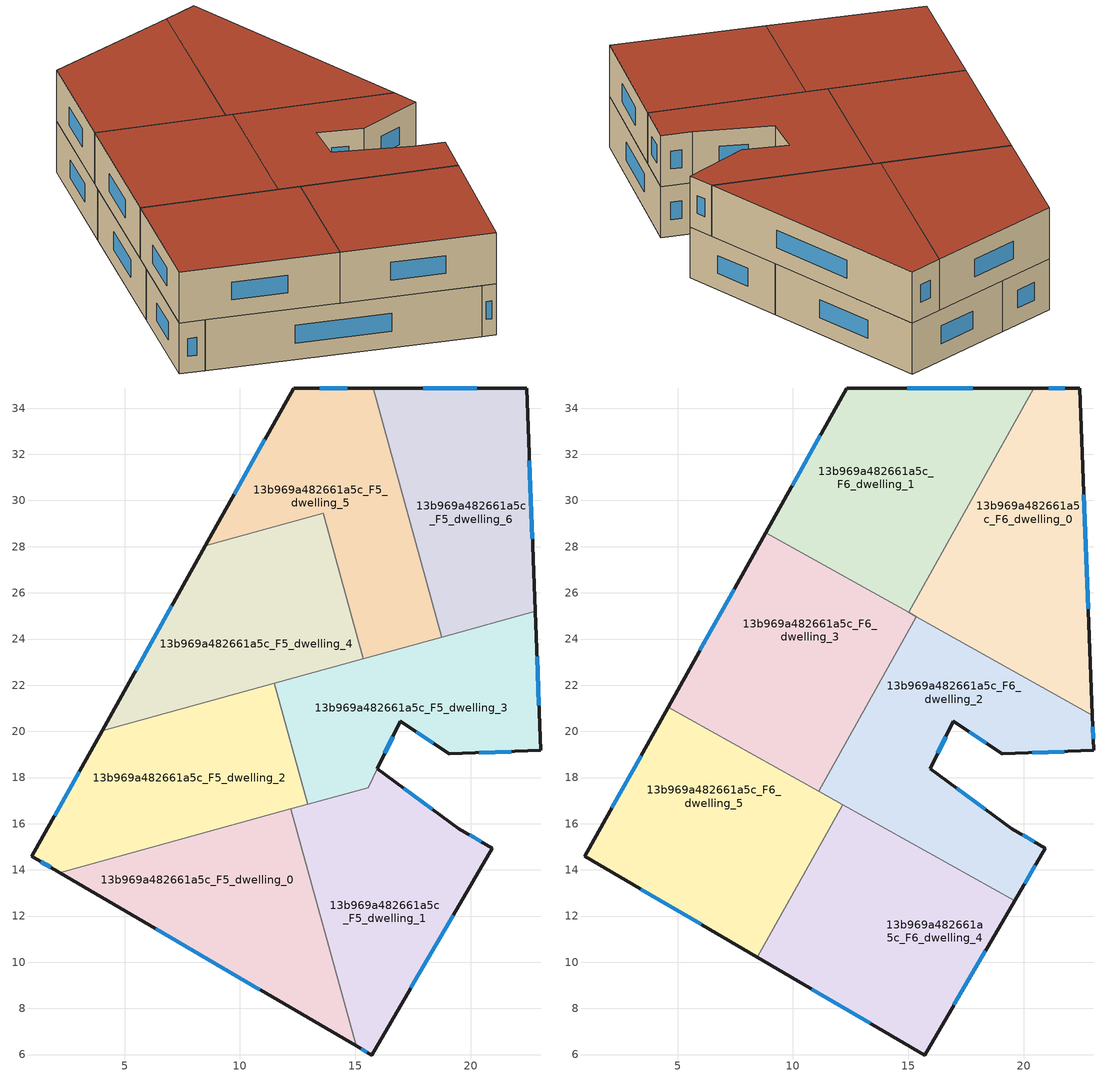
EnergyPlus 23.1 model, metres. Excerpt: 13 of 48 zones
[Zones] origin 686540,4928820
13b969a482661a5c_F5_dwelling_0
 floor to 13b969a482661a5c_F4_dwelling_0 (EU_floor_Construction): 12.2,16.64 15.03,6.38 2.19,13.88 z15
 wall outside (EU_wall_Construction): 2.19,13.88 15.03,6.38 z15:18
 wall to 13b969a482661a5c_F5_dwelling_1 (EU_wall_Construction): 15.03,6.38 12.2,16.64 z15:18
 wall to 13b969a482661a5c_F5_dwelling_2 (EU_wall_Construction): 12.2,16.64 2.19,13.88 z15:18
 window (EU_Window_Construction): 6.36,11.44 10.85,8.82 z15.98:17.02
13b969a482661a5c_F5_dwelling_1
 floor to 13b969a482661a5c_F4_dwelling_1 (EU_floor_Construction): 19.47,15.79 20.93,14.94 15.7,5.98 15.03,6.38 12.2,16.64 15.56,17.56 15.95,18.38 z15
 wall outside (EU_wall_Construction): 15.03,6.38 15.7,5.98 20.93,14.94 19.47,15.79 15.95,18.38 z15:18
 wall to 13b969a482661a5c_F5_dwelling_3 (EU_wall_Construction): 15.95,18.38 15.56,17.56 / 15.55,17.56 12.93,16.84 z15:18
 wall to 13b969a482661a5c_F5_dwelling_2 (EU_wall_Construction): 12.93,16.84 12.2,16.64 z15:18
 window (EU_Window_Construction): 18.33,16.63 17.1,17.54 / 20.46,15.22 19.95,15.52 / 17.4,8.9 19.23,12.03 / 15.25,6.25 15.48,6.11 z15.98:17.02
13b969a482661a5c_F5_dwelling_2
 floor to 13b969a482661a5c_F4_dwelling_2 (EU_floor_Construction): 11.49,22.09 12.93,16.84 2.19,13.88 0.98,14.58 4.03,20.03 z15
 wall outside (EU_wall_Construction): 4.03,20.03 0.98,14.58 2.19,13.88 z15:18
 wall to 13b969a482661a5c_F5_dwelling_3 (EU_wall_Construction): 12.93,16.84 11.49,22.09 z15:18
 wall to 13b969a482661a5c_F5_dwelling_4 (EU_wall_Construction): 11.49,22.09 4.03,20.03 z15:18
 window (EU_Window_Construction): 3.04,18.26 1.97,16.35 / 1.37,14.35 1.79,14.11 z15.98:17.02
13b969a482661a5c_F5_dwelling_3
 floor to 13b969a482661a5c_F4_dwelling_3 (EU_floor_Construction): 22.79,25.2 23.02,19.17 19.07,19.02 16.94,20.43 15.56,17.56 12.93,16.84 11.49,22.09 z15
 wall outside (EU_wall_Construction): 15.96,18.39 16.94,20.43 19.07,19.02 23.02,19.17 22.79,25.2 z15:18
 wall to 13b969a482661a5c_F5_dwelling_6 (EU_wall_Construction): 22.79,25.2 18.75,24.09 z15:18
 wall to 13b969a482661a5c_F5_dwelling_5 (EU_wall_Construction): 18.75,24.09 15.33,23.14 z15:18
 wall to 13b969a482661a5c_F5_dwelling_4 (EU_wall_Construction): 15.33,23.14 11.49,22.09 z15:18
 window (EU_Window_Construction): 22.95,21.13 22.87,23.24 / 20.36,19.07 21.74,19.12 / 17.64,19.97 18.38,19.48 / 16.28,19.05 16.62,19.77 z15.98:17.02
13b969a482661a5c_F5_dwelling_4
 floor to 13b969a482661a5c_F4_dwelling_4 (EU_floor_Construction): 13.6,29.44 15.33,23.14 4.03,20.03 8.5,28.04 z15
 wall outside (EU_wall_Construction): 8.5,28.04 4.03,20.03 z15:18
 wall to 13b969a482661a5c_F5_dwelling_5 (EU_wall_Construction): 15.33,23.14 13.6,29.44 8.5,28.04 z15:18
 window (EU_Window_Construction): 7.05,25.43 5.48,22.63 z15.98:17.02
13b969a482661a5c_F5_dwelling_5
 floor to 13b969a482661a5c_F4_dwelling_5 (EU_floor_Construction): 15.78,34.87 18.75,24.09 15.33,23.14 13.6,29.44 8.5,28.04 12.32,34.87 z15
 wall outside (EU_wall_Construction): 15.78,34.87 12.32,34.87 8.5,28.04 z15:18
 wall to 13b969a482661a5c_F5_dwelling_6 (EU_wall_Construction): 18.75,24.09 15.78,34.87 z15:18
 window (EU_Window_Construction): 11.08,32.65 9.75,30.26 / 14.65,34.87 13.45,34.87 z15.98:17.02
13b969a482661a5c_F5_dwelling_6
 floor to 13b969a482661a5c_F4_dwelling_6 (EU_floor_Construction): 22.41,34.86 22.79,25.2 18.75,24.09 15.78,34.87 z15
 wall outside (EU_wall_Construction): 22.79,25.2 22.41,34.86 15.78,34.87 z15:18
 window (EU_Window_Construction): 20.26,34.86 17.94,34.87 / 22.67,28.34 22.54,31.72 z15.98:17.02
13b969a482661a5c_F6_dwelling_0
 floor to 13b969a482661a5c_F5_dwelling_6 (EU_floor_Construction): 22.41,34.86 22.79,25.2 18.75,24.09 17.31,29.29 20.43,34.86 z18
 floor to 13b969a482661a5c_F5_dwelling_5 (EU_floor_Construction): 17.31,29.29 18.75,24.09 17.52,23.75 15,25.16 z18
 floor to 13b969a482661a5c_F5_dwelling_3 (EU_floor_Construction): 22.79,25.2 22.96,20.71 17.52,23.75 z18
 wall outside (EU_wall_Construction): 22.96,20.71 22.41,34.86 20.43,34.86 z18:21
 wall to 13b969a482661a5c_F6_dwelling_1 (EU_wall_Construction): 20.43,34.86 15,25.16 z18:21
 wall to 13b969a482661a5c_F6_dwelling_2 (EU_wall_Construction): 15.35,24.96 22.96,20.71 z18:21
 wall to 13b969a482661a5c_F6_dwelling_3 (EU_wall_Construction): 15,25.16 15.35,24.96 z18:21
 window (EU_Window_Construction): 21.77,34.86 21.07,34.86 / 22.79,25.31 22.59,30.26 z18.98:20.02
 roof outside (EU_roof_Construction): 22.96,20.71 22.41,34.86 20.43,34.86 15,25.16 z21
13b969a482661a5c_F6_dwelling_1
 floor to 13b969a482661a5c_F5_dwelling_5 (EU_floor_Construction): 15.78,34.87 17.31,29.29 15,25.16 14.73,25.31 13.6,29.44 9.41,28.28 8.82,28.61 12.32,34.87 z18
 floor to 13b969a482661a5c_F5_dwelling_6 (EU_floor_Construction): 20.43,34.86 17.31,29.29 15.78,34.87 z18
 floor to 13b969a482661a5c_F5_dwelling_4 (EU_floor_Construction): 13.6,29.44 14.73,25.31 9.41,28.28 z18
 wall outside (EU_wall_Construction): 20.43,34.86 12.32,34.87 8.82,28.61 z18:21
 wall to 13b969a482661a5c_F6_dwelling_3 (EU_wall_Construction): 8.82,28.61 15,25.16 z18:21
 window (EU_Window_Construction): 11.19,32.84 9.96,30.65 / 17.79,34.87 14.96,34.87 z18.98:20.02
 roof outside (EU_roof_Construction): 15,25.16 20.43,34.86 12.32,34.87 8.82,28.61 z21
13b969a482661a5c_F6_dwelling_2
 floor to 13b969a482661a5c_F5_dwelling_1 (EU_floor_Construction): 19.47,15.79 20.93,14.94 19.6,12.66 12.39,16.69 15.56,17.56 15.95,18.38 z18
 floor to 13b969a482661a5c_F5_dwelling_2 (EU_floor_Construction): 12.23,19.39 12.93,16.84 12.39,16.69 11.12,17.4 z18
 floor to 13b969a482661a5c_F5_dwelling_3 (EU_floor_Construction): 22.96,20.71 23.02,19.17 19.07,19.02 16.94,20.43 15.55,17.56 12.93,16.84 12.23,19.39 14.15,22.82 17.52,23.75 z18
 floor to 13b969a482661a5c_F5_dwelling_4 (EU_floor_Construction): 15,24.34 15.33,23.14 14.15,22.82 z18
 floor to 13b969a482661a5c_F5_dwelling_5 (EU_floor_Construction): 17.52,23.75 15.33,23.14 15,24.34 15.35,24.96 z18
 wall outside (EU_wall_Construction): 19.6,12.66 20.93,14.94 19.47,15.79 15.95,18.38 16.94,20.43 19.07,19.02 23.02,19.17 22.96,20.71 z18:21
 wall to 13b969a482661a5c_F6_dwelling_3 (EU_wall_Construction): 15.35,24.96 11.12,17.4 z18:21
 wall to 13b969a482661a5c_F6_dwelling_4 (EU_wall_Construction): 12.15,16.82 19.6,12.66 z18:21
 wall to 13b969a482661a5c_F6_dwelling_5 (EU_wall_Construction): 11.12,17.4 12.15,16.82 z18:21
 window (EU_Window_Construction): 23,19.67 22.98,20.21 / 20.36,19.07 21.74,19.12 / 17.64,19.97 18.38,19.48 / 16.28,19.05 16.62,19.77 / 18.33,16.63 17.1,17.54 / 20.46,15.22 19.95,15.52 / 20.03,13.4 20.5,14.2 z18.98:20.02
 roof outside (EU_roof_Construction): 20.93,14.94 19.47,15.79 15.95,18.38 16.94,20.43 19.07,19.02 23.02,19.17 22.96,20.71 15.35,24.96 11.12,17.4 19.6,12.66 z21
13b969a482661a5c_F6_dwelling_3
 floor to 13b969a482661a5c_F5_dwelling_4 (EU_floor_Construction): 14.73,25.31 15,24.34 14.15,22.82 5.62,20.47 4.6,21.04 8.5,28.04 9.41,28.28 z18
 floor to 13b969a482661a5c_F5_dwelling_5 (EU_floor_Construction): 9.41,28.28 8.5,28.04 8.82,28.61 z18; 15.35,24.96 15,24.34 14.73,25.31 z18
 floor to 13b969a482661a5c_F5_dwelling_2 (EU_floor_Construction): 11.49,22.09 12.23,19.39 11.12,17.4 5.62,20.47 z18
 floor to 13b969a482661a5c_F5_dwelling_3 (EU_floor_Construction): 14.15,22.82 12.23,19.39 11.49,22.09 z18
 wall outside (EU_wall_Construction): 8.82,28.61 4.6,21.04 z18:21
 wall to 13b969a482661a5c_F6_dwelling_5 (EU_wall_Construction): 4.6,21.04 11.12,17.4 z18:21
 window (EU_Window_Construction): 7.45,26.15 5.97,23.5 z18.98:20.02
 roof outside (EU_roof_Construction): 11.12,17.4 15.35,24.96 8.82,28.61 4.6,21.04 z21
13b969a482661a5c_F6_dwelling_4
 floor to 13b969a482661a5c_F5_dwelling_0 (EU_floor_Construction): 12.2,16.64 15.03,6.38 8.46,10.22 12.01,16.59 z18
 floor to 13b969a482661a5c_F5_dwelling_1 (EU_floor_Construction): 19.6,12.66 15.7,5.98 15.03,6.38 12.2,16.64 12.39,16.69 z18
 floor to 13b969a482661a5c_F5_dwelling_2 (EU_floor_Construction): 12.39,16.69 12.02,16.59 12.15,16.82 z18
 wall outside (EU_wall_Construction): 8.45,10.22 15.7,5.98 19.6,12.66 z18:21
 wall to 13b969a482661a5c_F6_dwelling_5 (EU_wall_Construction): 12.15,16.82 8.45,10.22 z18:21
 window (EU_Window_Construction): 16.97,8.15 18.33,10.49 / 10.81,8.84 13.35,7.36 z18.98:20.02
 roof outside (EU_roof_Construction): 15.7,5.98 19.6,12.66 12.15,16.82 8.45,10.22 z21
13b969a482661a5c_F6_dwelling_5
 floor to 13b969a482661a5c_F5_dwelling_2 (EU_floor_Construction): 12.15,16.82 12.02,16.59 2.19,13.88 0.98,14.58 4.03,20.03 5.62,20.47 z18
 floor to 13b969a482661a5c_F5_dwelling_0 (EU_floor_Construction): 12.01,16.59 8.46,10.22 2.19,13.88 z18
 floor to 13b969a482661a5c_F5_dwelling_4 (EU_floor_Construction): 5.62,20.47 4.03,20.03 4.6,21.04 z18
 wall outside (EU_wall_Construction): 4.6,21.04 0.98,14.58 8.45,10.22 z18:21
 window (EU_Window_Construction): 3.41,13.16 6.03,11.64 / 3.42,18.94 2.16,16.68 z18.98:20.02
 roof outside (EU_roof_Construction): 8.45,10.22 12.15,16.82 4.6,21.04 0.98,14.58 z21
[Building]
EU S2 Campaign: North Axis=0; Terrain=City; Solar Distribution=FullExterior
[Site:Location]
Bologna: Latitude=44.5; Longitude=11.25; Time Zone=1; Elevation=37
[SizingPeriod:WeatherFileDays]
AnnualSizingPeriod: Begin Month=1; Begin Day of Month=1; End Month=12; End Day of Month=31; Day of Week for Start Day=Monday; Use Weather File Daylight Saving Period=No; Use Weather File Rain and Snow Indicators=No
[MATERIAL]
EU_InternalMass_Material: Roughness=MediumRough; Thickness=0.1; Conductivity=1; Density=1800; Specific Heat=900; Thermal Absorptance=0.9; Solar Absorptance=0.7; Visible Absorptance=0.7
[MATERIAL:NOMASS] Roughness=MediumRough; Thermal Absorptance=0.9; Solar Absorptance=0.7; Visible Absorptance=0.7
Name | Thermal Resistance
EU_wall_NoMass | 0.905828
EU_roof_NoMass | 0.37593
EU_floor_NoMass | 0.67114
[WINDOWMATERIAL:SIMPLEGLAZINGSYSTEM]
EU_Window_SimpleGlazing: UFactor=4.52486; Solar Heat Gain Coefficient=0.85; Visible Transmittance=0.85
[CONSTRUCTION]
EU_wall_Construction: EU_wall_NoMass
EU_roof_Construction: EU_roof_NoMass
EU_floor_Construction: EU_floor_NoMass
EU_Window_Construction: EU_Window_SimpleGlazing
EU_InternalMass_Construction: EU_InternalMass_Material
[ZONE] Type=1; Multiplier=1; Ceiling Height=autocalculate; Floor Area=autocalculate; Part of Total Floor Area=Yes
Name | Volume
13b969a482661a5c_F5_dwelling_0 | 165.875
13b969a482661a5c_F6_dwelling_0 | 194.247
13b969a482661a5c_F5_dwelling_1 | 167.045
13b969a482661a5c_F6_dwelling_1 | 194.269
13b969a482661a5c_F5_dwelling_2 | 167.158
13b969a482661a5c_F6_dwelling_2 | 194.261
13b969a482661a5c_F5_dwelling_3 | 165.989
13b969a482661a5c_F6_dwelling_3; 13b969a482661a5c_F6_dwelling_5 | 194.27
13b969a482661a5c_F5_dwelling_4 | 166.518
13b969a482661a5c_F6_dwelling_4 | 194.292
13b969a482661a5c_F5_dwelling_5 | 166.534
13b969a482661a5c_F5_dwelling_6 | 166.501
[INTERNALMASS] Construction=EU_InternalMass_Construction
Name | Zone or ZoneList | Surface Area
13b969a482661a5c_F5_dwelling_0_EU_InternalMass | 13b969a482661a5c_F5_dwelling_0 | 55.2873
13b969a482661a5c_F5_dwelling_1_EU_InternalMass | 13b969a482661a5c_F5_dwelling_1 | 55.681
13b969a482661a5c_F5_dwelling_2_EU_InternalMass | 13b969a482661a5c_F5_dwelling_2 | 55.7189
13b969a482661a5c_F5_dwelling_3_EU_InternalMass | 13b969a482661a5c_F5_dwelling_3 | 55.3302
13b969a482661a5c_F5_dwelling_4_EU_InternalMass | 13b969a482661a5c_F5_dwelling_4 | 55.504
13b969a482661a5c_F5_dwelling_5_EU_InternalMass | 13b969a482661a5c_F5_dwelling_5 | 55.5112
13b969a482661a5c_F5_dwelling_6_EU_InternalMass | 13b969a482661a5c_F5_dwelling_6 | 55.4995
13b969a482661a5c_F6_dwelling_0_EU_InternalMass | 13b969a482661a5c_F6_dwelling_0 | 64.7491
13b969a482661a5c_F6_dwelling_1_EU_InternalMass | 13b969a482661a5c_F6_dwelling_1 | 64.7561
13b969a482661a5c_F6_dwelling_2_EU_InternalMass | 13b969a482661a5c_F6_dwelling_2 | 64.7538
13b969a482661a5c_F6_dwelling_3_EU_InternalMass | 13b969a482661a5c_F6_dwelling_3 | 64.7565
13b969a482661a5c_F6_dwelling_4_EU_InternalMass | 13b969a482661a5c_F6_dwelling_4 | 64.7638
13b969a482661a5c_F6_dwelling_5_EU_InternalMass | 13b969a482661a5c_F6_dwelling_5 | 64.7568
[OTHEREQUIPMENT] Fuel Type=Electricity; Design Level Calculation Method=Watts/Area; Power per Zone Floor Area=1; Fraction Latent=0; Fraction Radiant=0; Fraction Lost=0; Carbon Dioxide Generation Rate=0; EndUse Subcategory=EU_Step8_InternalGains
Name | Zone or ZoneList or Space or SpaceList | Schedule
EU_Step8_InternalGain_13b969a482661a5c_F5_dwelling_0_f000 | 13b969a482661a5c_F5_dwelling_0 | EU_Step8_GainSchedule_13b969a482661a5c_F5_dwelling_0_f000
EU_Step8_InternalGain_13b969a482661a5c_F5_dwelling_1_f000 | 13b969a482661a5c_F5_dwelling_1 | EU_Step8_GainSchedule_13b969a482661a5c_F5_dwelling_1_f000
EU_Step8_InternalGain_13b969a482661a5c_F5_dwelling_2_f000 | 13b969a482661a5c_F5_dwelling_2 | EU_Step8_GainSchedule_13b969a482661a5c_F5_dwelling_2_f000
EU_Step8_InternalGain_13b969a482661a5c_F5_dwelling_3_f000 | 13b969a482661a5c_F5_dwelling_3 | EU_Step8_GainSchedule_13b969a482661a5c_F5_dwelling_3_f000
EU_Step8_InternalGain_13b969a482661a5c_F5_dwelling_4_f000 | 13b969a482661a5c_F5_dwelling_4 | EU_Step8_GainSchedule_13b969a482661a5c_F5_dwelling_4_f000
EU_Step8_InternalGain_13b969a482661a5c_F5_dwelling_5_f000 | 13b969a482661a5c_F5_dwelling_5 | EU_Step8_GainSchedule_13b969a482661a5c_F5_dwelling_5_f000
EU_Step8_InternalGain_13b969a482661a5c_F5_dwelling_6_f000 | 13b969a482661a5c_F5_dwelling_6 | EU_Step8_GainSchedule_13b969a482661a5c_F5_dwelling_6_f000
EU_Step8_InternalGain_13b969a482661a5c_F6_dwelling_0_f000 | 13b969a482661a5c_F6_dwelling_0 | EU_Step8_GainSchedule_13b969a482661a5c_F6_dwelling_0_f000
EU_Step8_InternalGain_13b969a482661a5c_F6_dwelling_1_f000 | 13b969a482661a5c_F6_dwelling_1 | EU_Step8_GainSchedule_13b969a482661a5c_F6_dwelling_1_f000
EU_Step8_InternalGain_13b969a482661a5c_F6_dwelling_2_f000 | 13b969a482661a5c_F6_dwelling_2 | EU_Step8_GainSchedule_13b969a482661a5c_F6_dwelling_2_f000
EU_Step8_InternalGain_13b969a482661a5c_F6_dwelling_3_f000 | 13b969a482661a5c_F6_dwelling_3 | EU_Step8_GainSchedule_13b969a482661a5c_F6_dwelling_3_f000
EU_Step8_InternalGain_13b969a482661a5c_F6_dwelling_4_f000 | 13b969a482661a5c_F6_dwelling_4 | EU_Step8_GainSchedule_13b969a482661a5c_F6_dwelling_4_f000
EU_Step8_InternalGain_13b969a482661a5c_F6_dwelling_5_f000 | 13b969a482661a5c_F6_dwelling_5 | EU_Step8_GainSchedule_13b969a482661a5c_F6_dwelling_5_f000
[ZONEVENTILATION:DESIGNFLOWRATE] Schedule=EU_AlwaysOn; Design Flow Rate Calculation Method=AirChanges/Hour; Air Changes per Hour=0.73129; Ventilation Type=Natural; Fan Pressure Rise=0; Fan Total Efficiency=1; Constant Term Coefficient=1; Temperature Term Coefficient=0; Velocity Term Coefficient=0; Velocity Squared Term Coefficient=0; Minimum Indoor Temperature=-100; Maximum Indoor Temperature=100; Delta Temperature=-100; Minimum Outdoor Temperature=-100; Maximum Outdoor Temperature=100; Maximum Wind Speed=40
Name | Zone or ZoneList or Space or SpaceList
EU_ConstantAir_13b969a482661a5c_F5_dwelling_0 | 13b969a482661a5c_F5_dwelling_0
EU_ConstantAir_13b969a482661a5c_F5_dwelling_1 | 13b969a482661a5c_F5_dwelling_1
EU_ConstantAir_13b969a482661a5c_F5_dwelling_2 | 13b969a482661a5c_F5_dwelling_2
EU_ConstantAir_13b969a482661a5c_F5_dwelling_3 | 13b969a482661a5c_F5_dwelling_3
EU_ConstantAir_13b969a482661a5c_F5_dwelling_4 | 13b969a482661a5c_F5_dwelling_4
EU_ConstantAir_13b969a482661a5c_F5_dwelling_5 | 13b969a482661a5c_F5_dwelling_5
EU_ConstantAir_13b969a482661a5c_F5_dwelling_6 | 13b969a482661a5c_F5_dwelling_6
EU_ConstantAir_13b969a482661a5c_F6_dwelling_0 | 13b969a482661a5c_F6_dwelling_0
EU_ConstantAir_13b969a482661a5c_F6_dwelling_1 | 13b969a482661a5c_F6_dwelling_1
EU_ConstantAir_13b969a482661a5c_F6_dwelling_2 | 13b969a482661a5c_F6_dwelling_2
EU_ConstantAir_13b969a482661a5c_F6_dwelling_3 | 13b969a482661a5c_F6_dwelling_3
EU_ConstantAir_13b969a482661a5c_F6_dwelling_4 | 13b969a482661a5c_F6_dwelling_4
EU_ConstantAir_13b969a482661a5c_F6_dwelling_5 | 13b969a482661a5c_F6_dwelling_5
[HVACTEMPLATE:THERMOSTAT] Constant Heating Setpoint=20; Constant Cooling Setpoint=50
EU_HeatOnly_13b969a482661a5c_F0_dwelling_0; EU_HeatOnly_13b969a482661a5c_F0_dwelling_1; EU_HeatOnly_13b969a482661a5c_F0_dwelling_2; EU_HeatOnly_13b969a482661a5c_F0_dwelling_3; EU_HeatOnly_13b969a482661a5c_F0_dwelling_4; EU_HeatOnly_13b969a482661a5c_F0_dwelling_5; EU_HeatOnly_13b969a482661a5c_F0_dwelling_6; EU_HeatOnly_13b969a482661a5c_F1_dwelling_0; EU_HeatOnly_13b969a482661a5c_F1_dwelling_1; EU_HeatOnly_13b969a482661a5c_F1_dwelling_2; EU_HeatOnly_13b969a482661a5c_F1_dwelling_3; EU_HeatOnly_13b969a482661a5c_F1_dwelling_4; EU_HeatOnly_13b969a482661a5c_F1_dwelling_5; EU_HeatOnly_13b969a482661a5c_F1_dwelling_6; EU_HeatOnly_13b969a482661a5c_F2_dwelling_0; EU_HeatOnly_13b969a482661a5c_F2_dwelling_1; EU_HeatOnly_13b969a482661a5c_F2_dwelling_2; EU_HeatOnly_13b969a482661a5c_F2_dwelling_3; EU_HeatOnly_13b969a482661a5c_F2_dwelling_4; EU_HeatOnly_13b969a482661a5c_F2_dwelling_5; EU_HeatOnly_13b969a482661a5c_F2_dwelling_6; EU_HeatOnly_13b969a482661a5c_F3_dwelling_0; EU_HeatOnly_13b969a482661a5c_F3_dwelling_1; EU_HeatOnly_13b969a482661a5c_F3_dwelling_2; EU_HeatOnly_13b969a482661a5c_F3_dwelling_3; EU_HeatOnly_13b969a482661a5c_F3_dwelling_4; EU_HeatOnly_13b969a482661a5c_F3_dwelling_5; EU_HeatOnly_13b969a482661a5c_F3_dwelling_6; EU_HeatOnly_13b969a482661a5c_F4_dwelling_0; EU_HeatOnly_13b969a482661a5c_F4_dwelling_1; EU_HeatOnly_13b969a482661a5c_F4_dwelling_2; EU_HeatOnly_13b969a482661a5c_F4_dwelling_3; EU_HeatOnly_13b969a482661a5c_F4_dwelling_4; EU_HeatOnly_13b969a482661a5c_F4_dwelling_5; EU_HeatOnly_13b969a482661a5c_F4_dwelling_6; EU_HeatOnly_13b969a482661a5c_F5_dwelling_0; EU_HeatOnly_13b969a482661a5c_F5_dwelling_1; EU_HeatOnly_13b969a482661a5c_F5_dwelling_2; EU_HeatOnly_13b969a482661a5c_F5_dwelling_3; EU_HeatOnly_13b969a482661a5c_F5_dwelling_4; EU_HeatOnly_13b969a482661a5c_F5_dwelling_5; EU_HeatOnly_13b969a482661a5c_F5_dwelling_6; EU_HeatOnly_13b969a482661a5c_F6_dwelling_0; EU_HeatOnly_13b969a482661a5c_F6_dwelling_1; EU_HeatOnly_13b969a482661a5c_F6_dwelling_2; EU_HeatOnly_13b969a482661a5c_F6_dwelling_3; EU_HeatOnly_13b969a482661a5c_F6_dwelling_4; EU_HeatOnly_13b969a482661a5c_F6_dwelling_5
[HVACTEMPLATE:ZONE:IDEALLOADSAIRSYSTEM] System Availability Schedule=EU_AlwaysOn; Maximum Heating Supply Air Temperature=50; Minimum Cooling Supply Air Temperature=13; Maximum Heating Supply Air Humidity Ratio=0.0156; Minimum Cooling Supply Air Humidity Ratio=0.0077; Heating Limit=NoLimit; Cooling Limit=NoLimit; Heating Availability Schedule=EU_AlwaysOn; Cooling Availability Schedule=EU_CoolingOff; Dehumidification Control Type=ConstantSensibleHeatRatio; Cooling Sensible Heat Ratio=0.7; Dehumidification Setpoint=60; Humidification Control Type=None; Humidification Setpoint=30; Outdoor Air Method=None; Outdoor Air Flow Rate per Person=0.00944; Outdoor Air Flow Rate per Zone Floor Area=0; Outdoor Air Flow Rate per Zone=0; Demand Controlled Ventilation Type=None; Outdoor Air Economizer Type=NoEconomizer; Heat Recovery Type=None; Sensible Heat Recovery Effectiveness=0.7; Latent Heat Recovery Effectiveness=0.65
Name | Template Thermostat
13b969a482661a5c_F5_dwelling_0 | EU_HeatOnly_13b969a482661a5c_F5_dwelling_0
13b969a482661a5c_F5_dwelling_1 | EU_HeatOnly_13b969a482661a5c_F5_dwelling_1
13b969a482661a5c_F5_dwelling_2 | EU_HeatOnly_13b969a482661a5c_F5_dwelling_2
13b969a482661a5c_F5_dwelling_3 | EU_HeatOnly_13b969a482661a5c_F5_dwelling_3
13b969a482661a5c_F5_dwelling_4 | EU_HeatOnly_13b969a482661a5c_F5_dwelling_4
13b969a482661a5c_F5_dwelling_5 | EU_HeatOnly_13b969a482661a5c_F5_dwelling_5
13b969a482661a5c_F5_dwelling_6 | EU_HeatOnly_13b969a482661a5c_F5_dwelling_6
13b969a482661a5c_F6_dwelling_0 | EU_HeatOnly_13b969a482661a5c_F6_dwelling_0
13b969a482661a5c_F6_dwelling_1 | EU_HeatOnly_13b969a482661a5c_F6_dwelling_1
13b969a482661a5c_F6_dwelling_2 | EU_HeatOnly_13b969a482661a5c_F6_dwelling_2
13b969a482661a5c_F6_dwelling_3 | EU_HeatOnly_13b969a482661a5c_F6_dwelling_3
13b969a482661a5c_F6_dwelling_4 | EU_HeatOnly_13b969a482661a5c_F6_dwelling_4
13b969a482661a5c_F6_dwelling_5 | EU_HeatOnly_13b969a482661a5c_F6_dwelling_5
[SIZING:ZONE] Zone Cooling Design Supply Air Temperature Input Method=SupplyAirTemperature; Zone Cooling Design Supply Air Temperature=13; Zone Heating Design Supply Air Temperature Input Method=SupplyAirTemperature; Zone Heating Design Supply Air Temperature=50; Zone Cooling Design Supply Air Humidity Ratio=0.008; Zone Heating Design Supply Air Humidity Ratio=0.008; Cooling Design Air Flow Method=DesignDay; Cooling Design Air Flow Rate=0; Cooling Minimum Air Flow per Zone Floor Area=0.000762; Cooling Minimum Air Flow=0; Cooling Minimum Air Flow Fraction=0.2; Heating Design Air Flow Method=DesignDay; Heating Design Air Flow Rate=0; Heating Maximum Air Flow per Zone Floor Area=0.002032; Heating Maximum Air Flow=0.141576; Heating Maximum Air Flow Fraction=0.3; Account for Dedicated Outdoor Air System=No; Dedicated Outdoor Air System Control Strategy=NeutralSupplyAir; Dedicated Outdoor Air Low Setpoint Temperature for Design=autosize; Dedicated Outdoor Air High Setpoint Temperature for Design=autosize; Zone Load Sizing Method=Sensible Load Only No Latent Load; Zone Latent Cooling Design Supply Air Humidity Ratio Input Method=HumidityRatioDifference; Zone Cooling Design Supply Air Humidity Ratio Difference=0.005; Zone Latent Heating Design Supply Air Humidity Ratio Input Method=HumidityRatioDifference; Zone Humidification Design Supply Air Humidity Ratio Difference=0.005
13b969a482661a5c_F5_dwelling_0; 13b969a482661a5c_F5_dwelling_1; 13b969a482661a5c_F5_dwelling_2; 13b969a482661a5c_F5_dwelling_3; 13b969a482661a5c_F5_dwelling_4; 13b969a482661a5c_F5_dwelling_5; 13b969a482661a5c_F5_dwelling_6; 13b969a482661a5c_F6_dwelling_0; 13b969a482661a5c_F6_dwelling_1; 13b969a482661a5c_F6_dwelling_2; 13b969a482661a5c_F6_dwelling_3; 13b969a482661a5c_F6_dwelling_4; 13b969a482661a5c_F6_dwelling_5
[SCHEDULE:CONSTANT]
Name | Hourly Value
EU_AlwaysOn | 1
EU_CoolingOff | 0
[SCHEDULE:FILE] Column Number=1; Rows to Skip at Top=0; Number of Hours of Data=8760; Column Separator=Comma; Interpolate to Timestep=No; Minutes per Item=60; Adjust Schedule for Daylight Savings=Yes
Name | File
EU_Step8_GainSchedule_13b969a482661a5c_F5_dwelling_0_f000 | ../../schedules/13b969a482661a5c/13b969a482661a5c_F5_dwelling_0_f000_gain.csv
EU_Step8_GainSchedule_13b969a482661a5c_F5_dwelling_1_f000 | ../../schedules/13b969a482661a5c/13b969a482661a5c_F5_dwelling_1_f000_gain.csv
EU_Step8_GainSchedule_13b969a482661a5c_F5_dwelling_2_f000 | ../../schedules/13b969a482661a5c/13b969a482661a5c_F5_dwelling_2_f000_gain.csv
EU_Step8_GainSchedule_13b969a482661a5c_F5_dwelling_3_f000 | ../../schedules/13b969a482661a5c/13b969a482661a5c_F5_dwelling_3_f000_gain.csv
EU_Step8_GainSchedule_13b969a482661a5c_F5_dwelling_4_f000 | ../../schedules/13b969a482661a5c/13b969a482661a5c_F5_dwelling_4_f000_gain.csv
EU_Step8_GainSchedule_13b969a482661a5c_F5_dwelling_5_f000 | ../../schedules/13b969a482661a5c/13b969a482661a5c_F5_dwelling_5_f000_gain.csv
EU_Step8_GainSchedule_13b969a482661a5c_F5_dwelling_6_f000 | ../../schedules/13b969a482661a5c/13b969a482661a5c_F5_dwelling_6_f000_gain.csv
EU_Step8_GainSchedule_13b969a482661a5c_F6_dwelling_0_f000 | ../../schedules/13b969a482661a5c/13b969a482661a5c_F6_dwelling_0_f000_gain.csv
EU_Step8_GainSchedule_13b969a482661a5c_F6_dwelling_1_f000 | ../../schedules/13b969a482661a5c/13b969a482661a5c_F6_dwelling_1_f000_gain.csv
EU_Step8_GainSchedule_13b969a482661a5c_F6_dwelling_2_f000 | ../../schedules/13b969a482661a5c/13b969a482661a5c_F6_dwelling_2_f000_gain.csv
EU_Step8_GainSchedule_13b969a482661a5c_F6_dwelling_3_f000 | ../../schedules/13b969a482661a5c/13b969a482661a5c_F6_dwelling_3_f000_gain.csv
EU_Step8_GainSchedule_13b969a482661a5c_F6_dwelling_4_f000 | ../../schedules/13b969a482661a5c/13b969a482661a5c_F6_dwelling_4_f000_gain.csv
EU_Step8_GainSchedule_13b969a482661a5c_F6_dwelling_5_f000 | ../../schedules/13b969a482661a5c/13b969a482661a5c_F6_dwelling_5_f000_gain.csv
